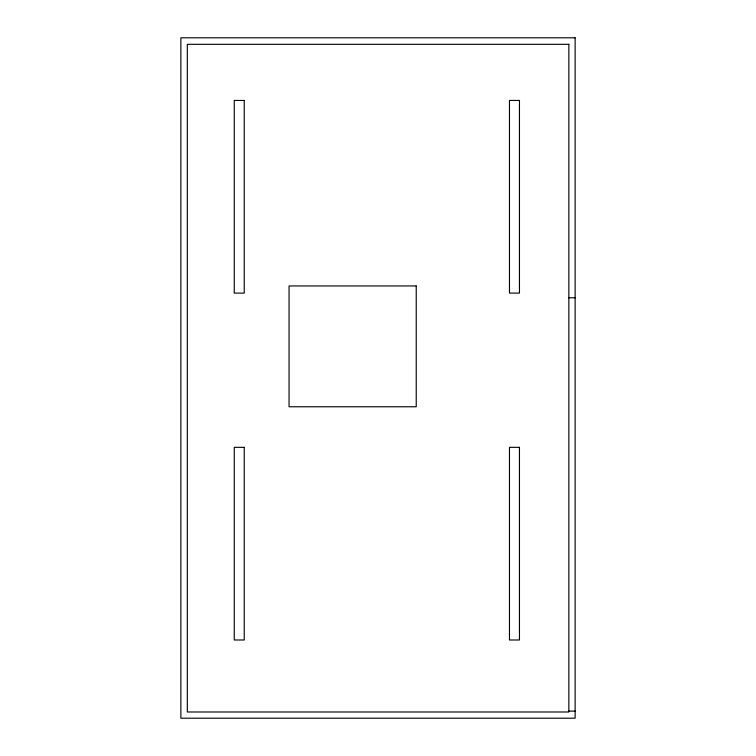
<?xml version="1.0" encoding="UTF-8"?>
<svg xmlns="http://www.w3.org/2000/svg" width="756" height="756" viewBox="0 0 756 756"><rect width="100%" height="100%" fill="white"/><g stroke="black" fill="none" stroke-linecap="round" stroke-linejoin="round"><path stroke-width="1.13" d="M568.852 297.798L575.127 297.798M568.852 711.122L575.127 711.122M575.127 37.8L180.873 37.8L180.873 718.2L575.127 718.2L575.127 37.8M568.852 44.311L187.318 44.311L187.318 711.991L568.852 711.991L568.852 44.311M244.235 100.444L234.256 100.444L234.256 293.101L244.235 293.101L244.235 100.444M519.457 100.444L509.468 100.444L509.468 293.101L519.457 293.101L519.457 100.444M416.235 285.948L289.057 285.948L289.057 406.766L416.235 406.766L416.235 285.948M244.235 447.335L234.256 447.335L234.256 639.992L244.235 639.992L244.235 447.335M519.457 447.335L509.468 447.335L509.468 639.992L519.457 639.992L519.457 447.335"/></g></svg>
